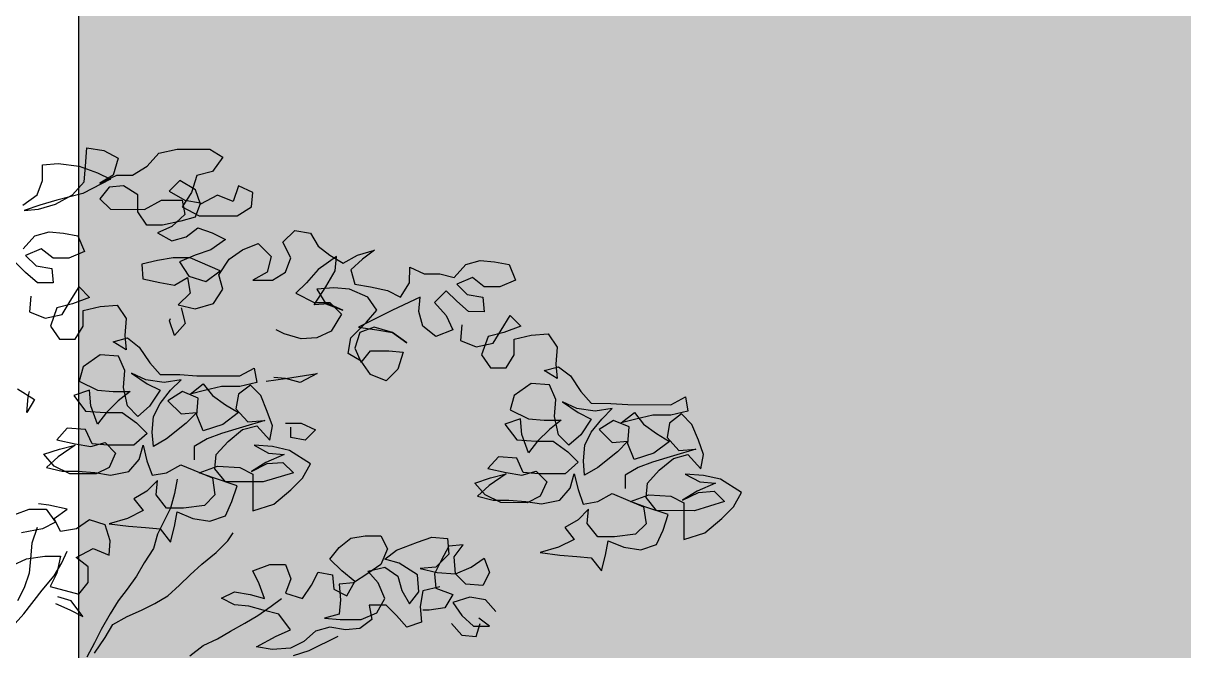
# Model space of a CAD drawing. Header units: millimetres. Extents: x -249630 to 95394, y -188036 to 109963.
# Drawn here: x -96309 to -95761, y 81933 to 82229 of the extents above; entities that cross this region are included whole.
import ezdxf

# ---------------------------------------------------------------- set-up
doc = ezdxf.new("R2010")
doc.units = ezdxf.units.MM
for name, color, linetype in [('AHojas', 86, 'Continuous'), ('ATronco', 36, 'Continuous'), ('SOMBRA', 252, 'Continuous'), ('VEREDA', 1, 'Continuous')]:
    doc.layers.add(name, color=color, linetype=linetype)

# ---------------------------------------------------------------- blocks, each defined once
blk = doc.blocks.new('Arbol_01')
at = {"layer": 'AHojas'}
for p, q in [((0.27109, 2.77819), (0.27213, 2.7926)), ((0.27213, 2.7926), (0.28552, 2.79053)), ((0.28552, 2.79053), (0.29684, 2.78434)), ((0.31948, 2.77814), (0.32876, 2.78843)), ((0.32876, 2.78843), (0.34318, 2.79151)), ((0.34318, 2.79151), (0.36892, 2.79148)), ((0.36892, 2.79148), (0.37921, 2.7853)), ((0.2371, 2.76689), (0.23711, 2.77925)), ((0.23711, 2.77925), (0.24947, 2.78027)), ((0.24947, 2.78027), (0.26594, 2.77819)), ((0.29684, 2.78434), (0.29271, 2.77096)), ((0.37921, 2.7853), (0.37096, 2.77398)), ((0.26594, 2.77819), (0.28035, 2.77303)), ((0.27005, 2.76583), (0.27109, 2.77819)), ((0.28035, 2.77303), (0.29064, 2.76787)), ((0.2824, 2.76479), (0.29579, 2.77096)), ((0.29271, 2.77096), (0.2824, 2.76479)), ((0.29579, 2.77096), (0.30815, 2.77095)), ((0.30815, 2.77095), (0.31948, 2.77814)), ((0.3586, 2.7709), (0.35447, 2.75752)), ((0.37096, 2.77398), (0.3586, 2.7709)), ((0.23297, 2.75557), (0.2371, 2.76689)), ((0.26077, 2.75554), (0.27005, 2.76583)), ((0.29064, 2.76787), (0.26901, 2.75657)), ((0.28961, 2.7617), (0.28239, 2.75244)), ((0.30094, 2.76272), (0.28961, 2.7617)), ((0.31226, 2.7555), (0.30094, 2.76272)), ((0.34522, 2.76679), (0.33697, 2.75856)), ((0.35756, 2.75958), (0.34522, 2.76679)), ((0.39155, 2.76263), (0.38742, 2.75028)), ((0.40287, 2.75747), (0.39155, 2.76263)), ((0.22164, 2.74734), (0.23297, 2.75557)), ((0.24738, 2.74835), (0.26077, 2.75554)), ((0.26901, 2.75657), (0.24841, 2.75144)), ((0.28239, 2.75244), (0.29062, 2.74419)), ((0.31224, 2.74211), (0.31226, 2.7555)), ((0.33697, 2.75856), (0.34932, 2.75135)), ((0.35447, 2.75752), (0.34726, 2.7462)), ((0.36167, 2.74824), (0.35756, 2.75958)), ((0.37507, 2.75544), (0.36167, 2.74824)), ((0.38742, 2.75028), (0.37507, 2.75544)), ((0.40183, 2.74615), (0.40287, 2.75747)), ((0.23502, 2.74733), (0.22266, 2.74322)), ((0.22266, 2.74322), (0.23399, 2.74424)), ((0.23399, 2.74424), (0.24738, 2.74835)), ((0.24841, 2.75144), (0.23502, 2.74733)), ((0.29062, 2.74419), (0.31739, 2.74417)), ((0.31739, 2.74417), (0.33079, 2.75136)), ((0.33079, 2.75136), (0.34726, 2.75135)), ((0.34726, 2.75135), (0.34931, 2.74002)), ((0.34726, 2.7462), (0.36063, 2.73898)), ((0.34932, 2.75135), (0.36167, 2.74927)), ((0.36167, 2.74927), (0.35754, 2.73795)), ((0.3905, 2.73895), (0.40183, 2.74615)), ((0.31944, 2.73181), (0.31224, 2.74211)), ((0.34622, 2.73487), (0.3318, 2.7318)), ((0.34931, 2.74002), (0.339, 2.73076)), ((0.35754, 2.73795), (0.34622, 2.73487)), ((0.36063, 2.73898), (0.3905, 2.73895)), ((0.23108, 2.72329), (0.24241, 2.72637)), ((0.24241, 2.72637), (0.25374, 2.72533)), ((0.25374, 2.72533), (0.26506, 2.72326)), ((0.3318, 2.7318), (0.31944, 2.73181)), ((0.339, 2.73076), (0.32767, 2.72562)), ((0.32767, 2.72562), (0.33899, 2.71943)), ((0.35032, 2.72251), (0.3596, 2.72971)), ((0.3596, 2.72971), (0.37092, 2.72558)), ((0.37092, 2.72558), (0.38121, 2.72043)), ((0.42652, 2.71832), (0.43579, 2.72758)), ((0.43579, 2.72758), (0.44815, 2.72551)), ((0.44815, 2.72551), (0.45431, 2.71521)), ((0.22181, 2.713), (0.23108, 2.72329)), ((0.26506, 2.72326), (0.2702, 2.7109)), ((0.33899, 2.71943), (0.35032, 2.72251)), ((0.38121, 2.72043), (0.36988, 2.7122)), ((0.39459, 2.71218), (0.40695, 2.71731)), ((0.40695, 2.71731), (0.41724, 2.70701)), ((0.43268, 2.70596), (0.42652, 2.71832)), ((0.45431, 2.71521), (0.46357, 2.70799)), ((0.23622, 2.71299), (0.22386, 2.70785)), ((0.22386, 2.70785), (0.23209, 2.69961)), ((0.24548, 2.70577), (0.23622, 2.71299)), ((0.2702, 2.7109), (0.25784, 2.70576)), ((0.34001, 2.70605), (0.32765, 2.704)), ((0.3534, 2.70604), (0.34001, 2.70605)), ((0.35752, 2.70809), (0.34516, 2.70295)), ((0.37707, 2.69572), (0.3534, 2.70604)), ((0.36988, 2.7122), (0.35752, 2.70809)), ((0.38429, 2.70498), (0.39459, 2.71218)), ((0.41724, 2.70701), (0.41414, 2.69465)), ((0.46872, 2.70696), (0.4543, 2.69668)), ((0.46357, 2.70799), (0.47387, 2.70181)), ((0.46768, 2.69563), (0.46872, 2.70696)), ((0.47387, 2.70181), (0.4852, 2.70797)), ((0.4852, 2.70797), (0.49859, 2.71208)), ((0.49859, 2.71208), (0.48931, 2.70488)), ((0.22385, 2.69447), (0.21562, 2.70271)), ((0.23209, 2.69961), (0.24444, 2.69754)), ((0.24444, 2.69754), (0.24546, 2.68621)), ((0.25784, 2.70576), (0.24548, 2.70577)), ((0.32765, 2.704), (0.31529, 2.70092)), ((0.31529, 2.70092), (0.31631, 2.68959)), ((0.34516, 2.70295), (0.35235, 2.69162)), ((0.37604, 2.69263), (0.38429, 2.70498)), ((0.42855, 2.69464), (0.43268, 2.70596)), ((0.48931, 2.70488), (0.48004, 2.69665)), ((0.52637, 2.68631), (0.52638, 2.69867)), ((0.52638, 2.69867), (0.5377, 2.69351)), ((0.56138, 2.6904), (0.57065, 2.70069)), ((0.57065, 2.70069), (0.58198, 2.70377)), ((0.58198, 2.70377), (0.59331, 2.70273)), ((0.59331, 2.70273), (0.60463, 2.70066)), ((0.60463, 2.70066), (0.60977, 2.6883)), ((0.23311, 2.68622), (0.22385, 2.69447)), ((0.31631, 2.68959), (0.3297, 2.68649)), ((0.34102, 2.68442), (0.35132, 2.69059)), ((0.35132, 2.69059), (0.35337, 2.67823)), ((0.35235, 2.69162), (0.36574, 2.68749)), ((0.36574, 2.68749), (0.37707, 2.69572)), ((0.37912, 2.6813), (0.37604, 2.69263)), ((0.41414, 2.69465), (0.40281, 2.68849)), ((0.40281, 2.68849), (0.41825, 2.68847)), ((0.41825, 2.68847), (0.42855, 2.69464)), ((0.4543, 2.69668), (0.44502, 2.68639)), ((0.46046, 2.68328), (0.46768, 2.69563)), ((0.48004, 2.69665), (0.48312, 2.68532)), ((0.5377, 2.69351), (0.55005, 2.6935)), ((0.55005, 2.6935), (0.56138, 2.6904)), ((0.57579, 2.69039), (0.56343, 2.68525)), ((0.58505, 2.68317), (0.57579, 2.69039)), ((0.60977, 2.6883), (0.59741, 2.68316)), ((0.24546, 2.68621), (0.23311, 2.68622)), ((0.25884, 2.67178), (0.26605, 2.6831)), ((0.26605, 2.6831), (0.27428, 2.67486)), ((0.3297, 2.68649), (0.34102, 2.68442)), ((0.3719, 2.66998), (0.37912, 2.6813)), ((0.44502, 2.68639), (0.43678, 2.67816)), ((0.45118, 2.66888), (0.46046, 2.68328)), ((0.46664, 2.68225), (0.45325, 2.68123)), ((0.45325, 2.68123), (0.46045, 2.6699)), ((0.479, 2.68121), (0.46664, 2.68225)), ((0.49341, 2.67502), (0.479, 2.68121)), ((0.48312, 2.68532), (0.49547, 2.68325)), ((0.49547, 2.68325), (0.50885, 2.68015)), ((0.50885, 2.68015), (0.51915, 2.67499)), ((0.51915, 2.67499), (0.52637, 2.68631)), ((0.55519, 2.68011), (0.54591, 2.67085)), ((0.56342, 2.67186), (0.55519, 2.68011)), ((0.56343, 2.68525), (0.57166, 2.677)), ((0.59741, 2.68316), (0.58505, 2.68317)), ((0.22795, 2.67593), (0.22691, 2.66357)), ((0.26089, 2.66972), (0.24853, 2.66664)), ((0.25265, 2.66149), (0.25884, 2.67178)), ((0.27428, 2.67486), (0.26089, 2.66972)), ((0.35337, 2.67823), (0.3441, 2.66898)), ((0.35748, 2.66587), (0.3719, 2.66998)), ((0.43678, 2.67816), (0.45118, 2.67094)), ((0.45118, 2.67094), (0.46354, 2.67093)), ((0.46251, 2.6699), (0.45118, 2.66888)), ((0.46045, 2.6699), (0.47383, 2.66474)), ((0.47383, 2.66474), (0.46251, 2.6699)), ((0.46354, 2.67093), (0.4728, 2.66165)), ((0.5006, 2.66471), (0.49341, 2.67502)), ((0.53459, 2.67498), (0.51296, 2.6647)), ((0.53355, 2.66365), (0.53459, 2.67498)), ((0.54591, 2.67085), (0.55517, 2.66054)), ((0.57268, 2.66362), (0.56342, 2.67186)), ((0.57166, 2.677), (0.58402, 2.67493)), ((0.58402, 2.67493), (0.58504, 2.66361)), ((0.22691, 2.66357), (0.23926, 2.65841)), ((0.23926, 2.65841), (0.25265, 2.66149)), ((0.24853, 2.66664), (0.24337, 2.65223)), ((0.26911, 2.65221), (0.26913, 2.66457)), ((0.26913, 2.66457), (0.28251, 2.66764)), ((0.28251, 2.66764), (0.2959, 2.66866)), ((0.2959, 2.66866), (0.3031, 2.65836)), ((0.3441, 2.66898), (0.35748, 2.66587)), ((0.34635, 2.66655), (0.34943, 2.6542)), ((0.4728, 2.66165), (0.46455, 2.64827)), ((0.51296, 2.6647), (0.48618, 2.65134)), ((0.49236, 2.65545), (0.5006, 2.66471)), ((0.53663, 2.65232), (0.53355, 2.66365)), ((0.55517, 2.66054), (0.56031, 2.64921)), ((0.58504, 2.66361), (0.57268, 2.66362)), ((0.59841, 2.64918), (0.60563, 2.6605)), ((0.60563, 2.6605), (0.61386, 2.65225)), ((0.24337, 2.65223), (0.25057, 2.64193)), ((0.26293, 2.64192), (0.26911, 2.65221)), ((0.3031, 2.65836), (0.30206, 2.64497)), ((0.33708, 2.65627), (0.33811, 2.65832)), ((0.34119, 2.64494), (0.33708, 2.65627)), ((0.34943, 2.6542), (0.34119, 2.64494)), ((0.47999, 2.64311), (0.49236, 2.65545)), ((0.48618, 2.65134), (0.50059, 2.64927)), ((0.49853, 2.65133), (0.4872, 2.64722)), ((0.51294, 2.6472), (0.49853, 2.65133)), ((0.54692, 2.64408), (0.53663, 2.65232)), ((0.56752, 2.65333), (0.56648, 2.64097)), ((0.61386, 2.65225), (0.60047, 2.64712)), ((0.29279, 2.63983), (0.30412, 2.64291)), ((0.30206, 2.64497), (0.30308, 2.63364)), ((0.30412, 2.64291), (0.31338, 2.63569)), ((0.42748, 2.64625), (0.4213, 2.64934)), ((0.44086, 2.64212), (0.42748, 2.64625)), ((0.45322, 2.64313), (0.44086, 2.64212)), ((0.46455, 2.64827), (0.45322, 2.64313)), ((0.47792, 2.63075), (0.47999, 2.64311)), ((0.4872, 2.64722), (0.48307, 2.63487)), ((0.50059, 2.64927), (0.51294, 2.6472)), ((0.52426, 2.63895), (0.51294, 2.6472)), ((0.51294, 2.6472), (0.52426, 2.63895)), ((0.56031, 2.64921), (0.54692, 2.64408)), ((0.58811, 2.64404), (0.58295, 2.62963)), ((0.60047, 2.64712), (0.58811, 2.64404)), ((0.59222, 2.63889), (0.59841, 2.64918)), ((0.6087, 2.64196), (0.62209, 2.64504)), ((0.62209, 2.64504), (0.63547, 2.64606)), ((0.63547, 2.64606), (0.64267, 2.63575)), ((0.25057, 2.64193), (0.26293, 2.64192)), ((0.30308, 2.63364), (0.29279, 2.63983)), ((0.31338, 2.63569), (0.3216, 2.62333)), ((0.48307, 2.63487), (0.48821, 2.62354)), ((0.56648, 2.64097), (0.57883, 2.63581)), ((0.57883, 2.63581), (0.59222, 2.63889)), ((0.60869, 2.62961), (0.6087, 2.64196)), ((0.64267, 2.63575), (0.64163, 2.62237)), ((0.28248, 2.62954), (0.26909, 2.62029)), ((0.29689, 2.6285), (0.28248, 2.62954)), ((0.30203, 2.61717), (0.29689, 2.6285)), ((0.48821, 2.62457), (0.47792, 2.63075)), ((0.48821, 2.62354), (0.49543, 2.6328)), ((0.49541, 2.61426), (0.48821, 2.62457)), ((0.49543, 2.6328), (0.50984, 2.63279)), ((0.50984, 2.63279), (0.52117, 2.63175)), ((0.52117, 2.63175), (0.51704, 2.61836)), ((0.58295, 2.62963), (0.59014, 2.61933)), ((0.6025, 2.61931), (0.60869, 2.62961)), ((0.26909, 2.62029), (0.26599, 2.60897)), ((0.30099, 2.60379), (0.30203, 2.61717)), ((0.30718, 2.61511), (0.31953, 2.60686)), ((0.3185, 2.60995), (0.30718, 2.61511)), ((0.3216, 2.62333), (0.32983, 2.61406)), ((0.39264, 2.61297), (0.40397, 2.61914)), ((0.40397, 2.61914), (0.40602, 2.60781)), ((0.42868, 2.61088), (0.45339, 2.61497)), ((0.45339, 2.61497), (0.44, 2.60778)), ((0.51704, 2.61836), (0.50776, 2.6091)), ((0.59014, 2.61933), (0.6025, 2.61931)), ((0.63236, 2.61723), (0.64369, 2.62031)), ((0.64265, 2.61104), (0.63236, 2.61723)), ((0.64163, 2.62237), (0.64265, 2.61104)), ((0.64369, 2.62031), (0.65295, 2.61309)), ((0.26599, 2.60897), (0.2804, 2.60174)), ((0.33291, 2.60787), (0.3185, 2.60995)), ((0.31953, 2.60686), (0.32982, 2.6017)), ((0.32983, 2.61406), (0.34528, 2.61404)), ((0.3463, 2.60992), (0.33291, 2.60787)), ((0.33806, 2.60169), (0.3463, 2.60992)), ((0.34528, 2.61404), (0.35866, 2.613)), ((0.3535, 2.59859), (0.3638, 2.60682)), ((0.35866, 2.613), (0.39264, 2.61297)), ((0.3638, 2.60682), (0.371, 2.59754)), ((0.40087, 2.60575), (0.3916, 2.59855)), ((0.40602, 2.60781), (0.39263, 2.60473)), ((0.4091, 2.59751), (0.40087, 2.60575)), ((0.41323, 2.60883), (0.42868, 2.61088)), ((0.42868, 2.61088), (0.41941, 2.61191)), ((0.44, 2.60778), (0.42868, 2.61088)), ((0.50776, 2.6091), (0.49541, 2.61426)), ((0.62205, 2.60694), (0.60866, 2.59769)), ((0.63647, 2.6059), (0.62205, 2.60694)), ((0.64161, 2.59457), (0.63647, 2.6059)), ((0.65295, 2.61309), (0.66117, 2.60073)), ((0.21759, 2.60283), (0.23096, 2.59458)), ((0.22478, 2.58429), (0.22582, 2.59665)), ((0.22582, 2.59665), (0.22685, 2.60076)), ((0.27422, 2.60175), (0.26186, 2.59764)), ((0.26186, 2.59764), (0.27111, 2.58528)), ((0.27524, 2.58939), (0.27422, 2.60175)), ((0.2804, 2.60174), (0.29275, 2.6007)), ((0.29275, 2.6007), (0.30614, 2.60069)), ((0.30614, 2.60069), (0.29686, 2.59349)), ((0.30407, 2.58937), (0.30099, 2.60379)), ((0.32982, 2.6017), (0.32157, 2.58935)), ((0.32981, 2.5914), (0.33806, 2.60169)), ((0.34732, 2.60065), (0.33599, 2.59346)), ((0.35967, 2.59549), (0.34732, 2.60065)), ((0.36483, 2.60167), (0.3535, 2.59859)), ((0.37822, 2.60474), (0.36483, 2.60167)), ((0.371, 2.59754), (0.38129, 2.59033)), ((0.39263, 2.60473), (0.37822, 2.60474)), ((0.3916, 2.59855), (0.38953, 2.58723)), ((0.41424, 2.58515), (0.4091, 2.59751)), ((0.60866, 2.59769), (0.60556, 2.58636)), ((0.66117, 2.60073), (0.6694, 2.59145)), ((0.73221, 2.59036), (0.74355, 2.59653)), ((0.74355, 2.59653), (0.74559, 2.5852)), ((0.23096, 2.59458), (0.22478, 2.58429)), ((0.28037, 2.57497), (0.27524, 2.58939)), ((0.29686, 2.59349), (0.28759, 2.58423)), ((0.3123, 2.58112), (0.30407, 2.58937)), ((0.32157, 2.58935), (0.3123, 2.58112)), ((0.32465, 2.58111), (0.32981, 2.5914)), ((0.33599, 2.59346), (0.34628, 2.58315)), ((0.35863, 2.58211), (0.35967, 2.59549)), ((0.38129, 2.59033), (0.39158, 2.58414)), ((0.38953, 2.58723), (0.39879, 2.57692)), ((0.64056, 2.58118), (0.64161, 2.59457)), ((0.64675, 2.5925), (0.6591, 2.58425)), ((0.65807, 2.58734), (0.64675, 2.5925)), ((0.67249, 2.58527), (0.65807, 2.58734)), ((0.6694, 2.59145), (0.68485, 2.59144)), ((0.68587, 2.58732), (0.67249, 2.58527)), ((0.67763, 2.57909), (0.68587, 2.58732)), ((0.68485, 2.59144), (0.69823, 2.5904)), ((0.69823, 2.5904), (0.73221, 2.59036)), ((0.27111, 2.58528), (0.28656, 2.58423)), ((0.28759, 2.58423), (0.28037, 2.57497)), ((0.28656, 2.58423), (0.29994, 2.58422)), ((0.29994, 2.58422), (0.31126, 2.57597)), ((0.32361, 2.56876), (0.32465, 2.58111)), ((0.34628, 2.58315), (0.35863, 2.58417)), ((0.35863, 2.58417), (0.35039, 2.57594)), ((0.36377, 2.56975), (0.35863, 2.58211)), ((0.39158, 2.58414), (0.37922, 2.57488)), ((0.41835, 2.57382), (0.41424, 2.58515)), ((0.61379, 2.57915), (0.60143, 2.57504)), ((0.60556, 2.58636), (0.61997, 2.57914)), ((0.61481, 2.56679), (0.61379, 2.57915)), ((0.61997, 2.57914), (0.63232, 2.5781)), ((0.63232, 2.5781), (0.64571, 2.57809)), ((0.64571, 2.57809), (0.63644, 2.57089)), ((0.64364, 2.56676), (0.64056, 2.58118)), ((0.6591, 2.58425), (0.66939, 2.5791)), ((0.66939, 2.5791), (0.66114, 2.56675)), ((0.66938, 2.5688), (0.67763, 2.57909)), ((0.6869, 2.57805), (0.67556, 2.57085)), ((0.69925, 2.57289), (0.6869, 2.57805)), ((0.69307, 2.57598), (0.70338, 2.58421)), ((0.7044, 2.57906), (0.69307, 2.57598)), ((0.70338, 2.58421), (0.71058, 2.57494)), ((0.71779, 2.58214), (0.7044, 2.57906)), ((0.73221, 2.58213), (0.71779, 2.58214)), ((0.74044, 2.58315), (0.73117, 2.57595)), ((0.74559, 2.5852), (0.73221, 2.58213)), ((0.74867, 2.5749), (0.74044, 2.58315)), ((0.25669, 2.57191), (0.24844, 2.56265)), ((0.2711, 2.57086), (0.25669, 2.57191)), ((0.27624, 2.55953), (0.2711, 2.57086)), ((0.31126, 2.57597), (0.31949, 2.56773)), ((0.35039, 2.57594), (0.33493, 2.5636)), ((0.37922, 2.57488), (0.36377, 2.56975)), ((0.39466, 2.57281), (0.37818, 2.56768)), ((0.38333, 2.56149), (0.39466, 2.57075)), ((0.41217, 2.57794), (0.39466, 2.57281)), ((0.39466, 2.57075), (0.40599, 2.57383)), ((0.39879, 2.57692), (0.41217, 2.57794)), ((0.40599, 2.57383), (0.41628, 2.56249)), ((0.41628, 2.56249), (0.41835, 2.57382)), ((0.42865, 2.57587), (0.441, 2.57586)), ((0.43275, 2.56454), (0.43276, 2.57277)), ((0.441, 2.57586), (0.45232, 2.5707)), ((0.45232, 2.5707), (0.44408, 2.56247)), ((0.60143, 2.57504), (0.61069, 2.56267)), ((0.63644, 2.57089), (0.62716, 2.56163)), ((0.67556, 2.57085), (0.68585, 2.56055)), ((0.69821, 2.55951), (0.69925, 2.57289)), ((0.71058, 2.57494), (0.72087, 2.56772)), ((0.73117, 2.57595), (0.7291, 2.56463)), ((0.75381, 2.56254), (0.74867, 2.5749)), ((0.24844, 2.56265), (0.26285, 2.55954)), ((0.27521, 2.55747), (0.28654, 2.56055)), ((0.28654, 2.56055), (0.29477, 2.55231)), ((0.31949, 2.56773), (0.30919, 2.55847)), ((0.32463, 2.55743), (0.32361, 2.56876)), ((0.33493, 2.5636), (0.32463, 2.55743)), ((0.36685, 2.56357), (0.35655, 2.5574)), ((0.37818, 2.56768), (0.36685, 2.56357)), ((0.37405, 2.5512), (0.38333, 2.56149)), ((0.44408, 2.56247), (0.43275, 2.56454)), ((0.61069, 2.56267), (0.62613, 2.56163)), ((0.61994, 2.55237), (0.61481, 2.56679)), ((0.62716, 2.56163), (0.61994, 2.55237)), ((0.62613, 2.56163), (0.63952, 2.56162)), ((0.63952, 2.56162), (0.65083, 2.55337)), ((0.65187, 2.55852), (0.64364, 2.56676)), ((0.66114, 2.56675), (0.65187, 2.55852)), ((0.66423, 2.55851), (0.66938, 2.5688)), ((0.68585, 2.56055), (0.69821, 2.56156)), ((0.69821, 2.56156), (0.68996, 2.55333)), ((0.73116, 2.56153), (0.71879, 2.55228)), ((0.72087, 2.56772), (0.73116, 2.56153)), ((0.7291, 2.56463), (0.73836, 2.55432)), ((0.75792, 2.55121), (0.75381, 2.56254)), ((0.23813, 2.55133), (0.25049, 2.55544)), ((0.24636, 2.54205), (0.23813, 2.55133)), ((0.26285, 2.55851), (0.24946, 2.54926)), ((0.25049, 2.55544), (0.26285, 2.55851)), ((0.26285, 2.55954), (0.27521, 2.55747)), ((0.28859, 2.55849), (0.27624, 2.55953)), ((0.30919, 2.55847), (0.28859, 2.55849)), ((0.29477, 2.55231), (0.28961, 2.54099)), ((0.31329, 2.54714), (0.31639, 2.55847)), ((0.31639, 2.55847), (0.31947, 2.54611)), ((0.35655, 2.5574), (0.35654, 2.5471)), ((0.37301, 2.53988), (0.37405, 2.5512)), ((0.40392, 2.55839), (0.41524, 2.5522)), ((0.41833, 2.55734), (0.40392, 2.55839)), ((0.42759, 2.55116), (0.41317, 2.54499)), ((0.41524, 2.5522), (0.42759, 2.55116)), ((0.43171, 2.55424), (0.41833, 2.55734)), ((0.44818, 2.54393), (0.43171, 2.55424)), ((0.65083, 2.55337), (0.65906, 2.54513)), ((0.66318, 2.54615), (0.66423, 2.55851)), ((0.68996, 2.55333), (0.67451, 2.54099)), ((0.70334, 2.54714), (0.69821, 2.55951)), ((0.71879, 2.55228), (0.70334, 2.54714)), ((0.73423, 2.54815), (0.74556, 2.55122)), ((0.75175, 2.55534), (0.73424, 2.55021)), ((0.73836, 2.55432), (0.75175, 2.55534)), ((0.74556, 2.55122), (0.75585, 2.53989)), ((0.75585, 2.53989), (0.75792, 2.55121)), ((0.24946, 2.54926), (0.24018, 2.54103)), ((0.25871, 2.53586), (0.24636, 2.54205)), ((0.30505, 2.53788), (0.31329, 2.54714)), ((0.31947, 2.54611), (0.32358, 2.53478)), ((0.33491, 2.53682), (0.34624, 2.54299)), ((0.34624, 2.54299), (0.37094, 2.53267)), ((0.36065, 2.5368), (0.37507, 2.54194)), ((0.37507, 2.54194), (0.39257, 2.54089)), ((0.41317, 2.54499), (0.40184, 2.53779)), ((0.40184, 2.53779), (0.4142, 2.54396)), ((0.4142, 2.54396), (0.42656, 2.54498)), ((0.42656, 2.54498), (0.43479, 2.53673)), ((0.44199, 2.53261), (0.44818, 2.54393)), ((0.59626, 2.5493), (0.58801, 2.54004)), ((0.61067, 2.54826), (0.59626, 2.5493)), ((0.61581, 2.53693), (0.61067, 2.54826)), ((0.65906, 2.54513), (0.64876, 2.53587)), ((0.6642, 2.53482), (0.66318, 2.54615)), ((0.71776, 2.54507), (0.70643, 2.54096)), ((0.73424, 2.55021), (0.71776, 2.54507)), ((0.7229, 2.53889), (0.73423, 2.54815)), ((0.24018, 2.54103), (0.25254, 2.53793)), ((0.25254, 2.53793), (0.26489, 2.53792)), ((0.27931, 2.53585), (0.25871, 2.53586)), ((0.26489, 2.53792), (0.27828, 2.53688)), ((0.27828, 2.53688), (0.29063, 2.53481)), ((0.28961, 2.54099), (0.27931, 2.53585)), ((0.29063, 2.53481), (0.30505, 2.53788)), ((0.32358, 2.53478), (0.33491, 2.53682)), ((0.37197, 2.53267), (0.36065, 2.5368)), ((0.37094, 2.53267), (0.37299, 2.51929)), ((0.3905, 2.52648), (0.37197, 2.53267)), ((0.38124, 2.52957), (0.37301, 2.53988)), ((0.39257, 2.54089), (0.40287, 2.53573)), ((0.40287, 2.53573), (0.40284, 2.5069)), ((0.43479, 2.53673), (0.4111, 2.52955)), ((0.43272, 2.52335), (0.44199, 2.53261)), ((0.5777, 2.52873), (0.59006, 2.53283)), ((0.58801, 2.54004), (0.60242, 2.53694)), ((0.60242, 2.53591), (0.58903, 2.52666)), ((0.59006, 2.53283), (0.60242, 2.53591)), ((0.60242, 2.53694), (0.61478, 2.53487)), ((0.61478, 2.53487), (0.62611, 2.53795)), ((0.62817, 2.53589), (0.61581, 2.53693)), ((0.62611, 2.53795), (0.63434, 2.5297)), ((0.64876, 2.53587), (0.62817, 2.53589)), ((0.65287, 2.52454), (0.65597, 2.53586)), ((0.65597, 2.53586), (0.65904, 2.5235)), ((0.67451, 2.54099), (0.6642, 2.53482)), ((0.69612, 2.53479), (0.69611, 2.5245)), ((0.70643, 2.54096), (0.69612, 2.53479)), ((0.71362, 2.5286), (0.7229, 2.53889)), ((0.74349, 2.53578), (0.75481, 2.52959)), ((0.7579, 2.53474), (0.74349, 2.53578)), ((0.77129, 2.53164), (0.7579, 2.53474)), ((0.3277, 2.53065), (0.31945, 2.52242)), ((0.32666, 2.51933), (0.3277, 2.53065)), ((0.34314, 2.53167), (0.34107, 2.52034)), ((0.4111, 2.52955), (0.38124, 2.52957)), ((0.38637, 2.51412), (0.3905, 2.52648)), ((0.41932, 2.51204), (0.43272, 2.52335)), ((0.58593, 2.51945), (0.5777, 2.52873)), ((0.58903, 2.52666), (0.57975, 2.51843)), ((0.63434, 2.5297), (0.62918, 2.51838)), ((0.64462, 2.51528), (0.65287, 2.52454)), ((0.65904, 2.5235), (0.66315, 2.51217)), ((0.71258, 2.51728), (0.71362, 2.5286)), ((0.76717, 2.52855), (0.75274, 2.52239)), ((0.75481, 2.52959), (0.76717, 2.52855)), ((0.78775, 2.52133), (0.77129, 2.53164)), ((0.31945, 2.52242), (0.30915, 2.51625)), ((0.30915, 2.51625), (0.31635, 2.50698)), ((0.33488, 2.50902), (0.32666, 2.51933)), ((0.34107, 2.52034), (0.33797, 2.50902)), ((0.37299, 2.51929), (0.36475, 2.51106)), ((0.38121, 2.5028), (0.38637, 2.51412)), ((0.57975, 2.51843), (0.59211, 2.51533)), ((0.59828, 2.51326), (0.58593, 2.51945)), ((0.59211, 2.51533), (0.60446, 2.51531)), ((0.60446, 2.51531), (0.61785, 2.51427)), ((0.61785, 2.51427), (0.6302, 2.5122)), ((0.62918, 2.51838), (0.61888, 2.51324)), ((0.6302, 2.5122), (0.64462, 2.51528)), ((0.66315, 2.51217), (0.67448, 2.51422)), ((0.67448, 2.51422), (0.68581, 2.52039)), ((0.68581, 2.52039), (0.71052, 2.51007)), ((0.70022, 2.5142), (0.71464, 2.51933)), ((0.71155, 2.51007), (0.70022, 2.5142)), ((0.72081, 2.50697), (0.71258, 2.51728)), ((0.71464, 2.51933), (0.73215, 2.51829)), ((0.73215, 2.51829), (0.74244, 2.51313)), ((0.75274, 2.52239), (0.74141, 2.51519)), ((0.74141, 2.51519), (0.75377, 2.52136)), ((0.77436, 2.51413), (0.75067, 2.50694)), ((0.75377, 2.52136), (0.76613, 2.52237)), ((0.76613, 2.52237), (0.77436, 2.51413)), ((0.78156, 2.51), (0.78775, 2.52133)), ((0.21544, 2.50398), (0.22677, 2.50809)), ((0.22677, 2.50809), (0.24015, 2.50808)), ((0.24221, 2.51117), (0.23398, 2.5122)), ((0.24015, 2.50808), (0.24735, 2.49778)), ((0.25663, 2.50807), (0.24221, 2.51117)), ((0.24632, 2.50087), (0.25663, 2.50807)), ((0.31635, 2.50698), (0.30399, 2.50081)), ((0.33797, 2.50902), (0.32766, 2.48844)), ((0.34827, 2.50901), (0.33488, 2.50902)), ((0.34105, 2.4946), (0.34312, 2.50593)), ((0.34312, 2.50593), (0.35547, 2.50077)), ((0.36475, 2.51106), (0.34827, 2.50901)), ((0.40284, 2.5069), (0.41932, 2.51204)), ((0.61888, 2.51324), (0.59828, 2.51326)), ((0.66727, 2.50805), (0.65902, 2.49982)), ((0.66623, 2.49672), (0.66727, 2.50805)), ((0.71052, 2.51007), (0.71256, 2.49668)), ((0.73007, 2.50387), (0.71155, 2.51007)), ((0.75067, 2.50694), (0.72081, 2.50697)), ((0.74244, 2.51313), (0.74241, 2.4843)), ((0.77229, 2.50075), (0.78156, 2.51)), ((0.24735, 2.49778), (0.23705, 2.49264)), ((0.25146, 2.49057), (0.24632, 2.50087)), ((0.27412, 2.49981), (0.26382, 2.49261)), ((0.28648, 2.49568), (0.27412, 2.49981)), ((0.30399, 2.50081), (0.28957, 2.49671)), ((0.28957, 2.49671), (0.30501, 2.49464)), ((0.35547, 2.50077), (0.36885, 2.4987)), ((0.36885, 2.4987), (0.38121, 2.5028)), ((0.65902, 2.49982), (0.64872, 2.49365)), ((0.67446, 2.48642), (0.66623, 2.49672)), ((0.71256, 2.49668), (0.70432, 2.48845)), ((0.72594, 2.49152), (0.73007, 2.50387)), ((0.75889, 2.48943), (0.77229, 2.50075)), ((0.23705, 2.49264), (0.22057, 2.48956)), ((0.26382, 2.49261), (0.25146, 2.49057)), ((0.29058, 2.48332), (0.28648, 2.49568)), ((0.30501, 2.49464), (0.31839, 2.49359)), ((0.31839, 2.49359), (0.32972, 2.49255)), ((0.32972, 2.49255), (0.33795, 2.48225)), ((0.33795, 2.48225), (0.34105, 2.4946)), ((0.38325, 2.48324), (0.38738, 2.48941)), ((0.48005, 2.48521), (0.49137, 2.48726)), ((0.49137, 2.48726), (0.50373, 2.48725)), ((0.50373, 2.48725), (0.50887, 2.47694)), ((0.64872, 2.49365), (0.65592, 2.48438)), ((0.70432, 2.48845), (0.68784, 2.48641)), ((0.72079, 2.4802), (0.72594, 2.49152)), ((0.74241, 2.4843), (0.75889, 2.48943)), ((0.28954, 2.472), (0.29058, 2.48332)), ((0.46356, 2.46875), (0.47077, 2.47801)), ((0.47077, 2.47801), (0.48005, 2.48521)), ((0.51608, 2.47591), (0.53256, 2.48207)), ((0.53256, 2.48207), (0.54389, 2.48618)), ((0.54389, 2.48618), (0.55624, 2.48514)), ((0.55727, 2.47896), (0.55108, 2.46764)), ((0.55624, 2.48514), (0.55726, 2.47278)), ((0.56859, 2.47998), (0.55727, 2.47896)), ((0.56138, 2.47072), (0.56859, 2.47998)), ((0.64356, 2.47821), (0.62914, 2.47411)), ((0.65592, 2.48438), (0.64356, 2.47821)), ((0.68784, 2.48641), (0.67446, 2.48642)), ((0.68062, 2.472), (0.68269, 2.48332)), ((0.68269, 2.48332), (0.69504, 2.47816)), ((0.69504, 2.47816), (0.70843, 2.47609)), ((0.70843, 2.47609), (0.72079, 2.4802)), ((0.21334, 2.46383), (0.22467, 2.46897)), ((0.22467, 2.46897), (0.23909, 2.47101)), ((0.23909, 2.47101), (0.25144, 2.471)), ((0.25144, 2.471), (0.24834, 2.45762)), ((0.2638, 2.46996), (0.27719, 2.47716)), ((0.27306, 2.46274), (0.2638, 2.46996)), ((0.27719, 2.47716), (0.28954, 2.472)), ((0.47282, 2.45947), (0.46356, 2.46875)), ((0.50887, 2.47694), (0.50371, 2.46459)), ((0.5068, 2.46871), (0.51608, 2.47591)), ((0.51813, 2.46561), (0.5068, 2.46871)), ((0.55726, 2.47278), (0.54695, 2.46249)), ((0.5624, 2.45733), (0.56138, 2.47072)), ((0.57476, 2.46247), (0.58506, 2.46967)), ((0.58506, 2.46967), (0.58917, 2.45834)), ((0.62914, 2.47411), (0.64458, 2.47203)), ((0.64458, 2.47203), (0.65797, 2.47099)), ((0.65797, 2.47099), (0.66929, 2.46995)), ((0.66929, 2.46995), (0.67752, 2.45965)), ((0.67752, 2.45965), (0.68062, 2.472)), ((0.24628, 2.45556), (0.25247, 2.46585)), ((0.27305, 2.45039), (0.27306, 2.46274)), ((0.4028, 2.45954), (0.41619, 2.46467)), ((0.40794, 2.44924), (0.4028, 2.45954)), ((0.41619, 2.46467), (0.42854, 2.46466)), ((0.42854, 2.46466), (0.43265, 2.45333)), ((0.4831, 2.45123), (0.47282, 2.45947)), ((0.50371, 2.46459), (0.49341, 2.45739)), ((0.49341, 2.45945), (0.5068, 2.46253)), ((0.50164, 2.45018), (0.49341, 2.45945)), ((0.5068, 2.46253), (0.51709, 2.45531)), ((0.53253, 2.45633), (0.51813, 2.46561)), ((0.54695, 2.46249), (0.5346, 2.46148)), ((0.5346, 2.46148), (0.54798, 2.45837)), ((0.55108, 2.46764), (0.54592, 2.45735)), ((0.5624, 2.45733), (0.57476, 2.46247)), ((0.24834, 2.45762), (0.24319, 2.44733)), ((0.26583, 2.44113), (0.27305, 2.45039)), ((0.43265, 2.45333), (0.42852, 2.44201)), ((0.44912, 2.44817), (0.45428, 2.45846)), ((0.45428, 2.45846), (0.4656, 2.45639)), ((0.4656, 2.45639), (0.46662, 2.44506)), ((0.48207, 2.4502), (0.47075, 2.44918)), ((0.47692, 2.4399), (0.4831, 2.45123)), ((0.49341, 2.45739), (0.48207, 2.4502)), ((0.50677, 2.43782), (0.50164, 2.45018)), ((0.51709, 2.45531), (0.52017, 2.44398)), ((0.53355, 2.44294), (0.53253, 2.45633)), ((0.54592, 2.45735), (0.54694, 2.44602)), ((0.54798, 2.45837), (0.5624, 2.45733)), ((0.57063, 2.44909), (0.5624, 2.45733)), ((0.58917, 2.45834), (0.58401, 2.44804)), ((0.24319, 2.44733), (0.26583, 2.44113)), ((0.37806, 2.43794), (0.38837, 2.44308)), ((0.38837, 2.44308), (0.40072, 2.441)), ((0.40072, 2.441), (0.41204, 2.43791)), ((0.41204, 2.43791), (0.40794, 2.44924)), ((0.42852, 2.44201), (0.4419, 2.43788)), ((0.4419, 2.43788), (0.44912, 2.44817)), ((0.46662, 2.44506), (0.47692, 2.4399)), ((0.47075, 2.44918), (0.47176, 2.43682)), ((0.52017, 2.44398), (0.52633, 2.43368)), ((0.52633, 2.43368), (0.53355, 2.44294)), ((0.53664, 2.44397), (0.53457, 2.43161)), ((0.55003, 2.44705), (0.53664, 2.44397)), ((0.54694, 2.44602), (0.56032, 2.44086)), ((0.58401, 2.44804), (0.57063, 2.44909)), ((0.24729, 2.43394), (0.25861, 2.42878)), ((0.25965, 2.43599), (0.24936, 2.43908)), ((0.26891, 2.42362), (0.25965, 2.43599)), ((0.38836, 2.43278), (0.37806, 2.43794)), ((0.39968, 2.43174), (0.38836, 2.43278)), ((0.41101, 2.42864), (0.39968, 2.43174)), ((0.41719, 2.43172), (0.42543, 2.43789)), ((0.47176, 2.43682), (0.47072, 2.4255)), ((0.49441, 2.43268), (0.49646, 2.42135)), ((0.5078, 2.43267), (0.49441, 2.43268)), ((0.50059, 2.4265), (0.50677, 2.43782)), ((0.51603, 2.42442), (0.5078, 2.43267)), ((0.56032, 2.44086), (0.55413, 2.43057)), ((0.5737, 2.43879), (0.56032, 2.43468)), ((0.56032, 2.43468), (0.56751, 2.42438)), ((0.58606, 2.43672), (0.5737, 2.43879)), ((0.59429, 2.42744), (0.58606, 2.43672)), ((0.25861, 2.42878), (0.26891, 2.42362)), ((0.40688, 2.42452), (0.41719, 2.43172)), ((0.42336, 2.42554), (0.41101, 2.42864)), ((0.43262, 2.41317), (0.42336, 2.42554)), ((0.47072, 2.4255), (0.4594, 2.42242)), ((0.48823, 2.42136), (0.50059, 2.4265)), ((0.52426, 2.41515), (0.51603, 2.42442)), ((0.53457, 2.43161), (0.53559, 2.41926)), ((0.54178, 2.42852), (0.53663, 2.42852)), ((0.55413, 2.43057), (0.54178, 2.42852)), ((0.56751, 2.42438), (0.57677, 2.41613)), ((0.46351, 2.4152), (0.45218, 2.41213)), ((0.4594, 2.42242), (0.47175, 2.42138)), ((0.47586, 2.41313), (0.46351, 2.4152)), ((0.47175, 2.42138), (0.48823, 2.42136)), ((0.48719, 2.41415), (0.47586, 2.41313)), ((0.49646, 2.42135), (0.48719, 2.41415)), ((0.53559, 2.41926), (0.52426, 2.41515)), ((0.55927, 2.41821), (0.5675, 2.40893)), ((0.57677, 2.41613), (0.58913, 2.41612)), ((0.57882, 2.40789), (0.58192, 2.41819)), ((0.58913, 2.41612), (0.5809, 2.42231)), ((0.40583, 2.39981), (0.42128, 2.40804)), ((0.42128, 2.40804), (0.43262, 2.41317)), ((0.45218, 2.41213), (0.4429, 2.4039)), ((0.5675, 2.40893), (0.57882, 2.40789)), ((0.41819, 2.39774), (0.40583, 2.39981)), ((0.4326, 2.39876), (0.41819, 2.39774)), ((0.4429, 2.4039), (0.4326, 2.39876))]:
    blk.add_line(p, q, dxfattribs=at)
at = {"layer": 'ATronco'}
for p, q in [((0.23293, 2.49367), (0.2288, 2.48132)), ((0.32766, 2.48844), (0.32456, 2.47711)), ((0.2288, 2.48132), (0.22776, 2.46896)), ((0.37398, 2.47398), (0.38325, 2.48324)), ((0.22776, 2.46896), (0.22672, 2.45764)), ((0.25247, 2.46585), (0.2566, 2.47512)), ((0.32456, 2.47711), (0.31734, 2.46579)), ((0.36264, 2.46472), (0.37398, 2.47398)), ((0.31734, 2.46579), (0.31115, 2.4555)), ((0.35337, 2.45649), (0.36264, 2.46472)), ((0.22672, 2.45764), (0.22259, 2.44632)), ((0.237, 2.44424), (0.24628, 2.45556)), ((0.31115, 2.4555), (0.30393, 2.44521)), ((0.34512, 2.44826), (0.35337, 2.45649)), ((0.22259, 2.44632), (0.21743, 2.43602)), ((0.22257, 2.42572), (0.237, 2.44424)), ((0.30393, 2.44521), (0.29672, 2.43595)), ((0.33585, 2.44003), (0.34512, 2.44826)), ((0.29672, 2.43595), (0.29053, 2.42566)), ((0.31525, 2.42873), (0.32555, 2.43387)), ((0.32555, 2.43387), (0.33585, 2.44003)), ((0.2133, 2.41543), (0.22257, 2.42572)), ((0.29053, 2.42566), (0.28331, 2.41331)), ((0.29258, 2.41742), (0.30391, 2.42359)), ((0.30391, 2.42359), (0.31525, 2.42873)), ((0.39658, 2.41836), (0.40688, 2.42452)), ((0.2864, 2.40713), (0.29258, 2.41742)), ((0.38525, 2.41219), (0.39658, 2.41836)), ((0.28331, 2.41331), (0.27815, 2.40302)), ((0.27815, 2.39478), (0.2864, 2.40713)), ((0.36362, 2.40088), (0.37495, 2.40602)), ((0.37495, 2.40602), (0.38525, 2.41219)), ((0.46968, 2.40799), (0.44702, 2.39669)), ((0.27815, 2.40302), (0.27197, 2.3917)), ((0.35331, 2.39265), (0.36362, 2.40088)), ((0.44702, 2.39669), (0.43466, 2.39258))]:
    blk.add_line(p, q, dxfattribs=at)

msp = doc.modelspace()

# ---------------------------------------------------------------- hatches: boundary and pattern name
at = {"layer": 'SOMBRA'}
h = msp.add_hatch(color=8, dxfattribs=at)
h.set_gradient(color1=(122, 133, 132), one_color=1, tint=1, name='INVCURVED')
h.paths.add_polyline_path([(-95604.336, 83072.348), (-96282.461, 83072.348), (-96282.461, 81672.348), (-95604.336, 81672.348)])
h.paths.add_polyline_path([(-94926.211, 83072.348), (-95604.336, 83072.348), (-95604.336, 81672.348), (-94926.211, 81672.348)])
h.paths.add_polyline_path([(-94248.086, 83072.348), (-94926.211, 83072.348), (-94926.211, 81672.348), (-94248.086, 81672.348)])
h.paths.add_polyline_path([(-93569.961, 83072.348), (-94248.086, 83072.348), (-94248.086, 81672.348), (-93569.961, 81672.348)])

# ---------------------------------------------------------------- linework, layer by layer
at = {"layer": 'VEREDA'}
msp.add_lwpolyline([(-96282.461, 81672.348), (-96282.461, 83072.348)], dxfattribs=at)

# ---------------------------------------------------------------- block references
at = {"xscale": 598.9603255755416, "yscale": 598.9603255755416, "zscale": 598.9603255755416}
msp.add_blockref('Arbol_01', (-96441.68, 80497.348), dxfattribs=at)

doc.saveas('drawing.dxf')
